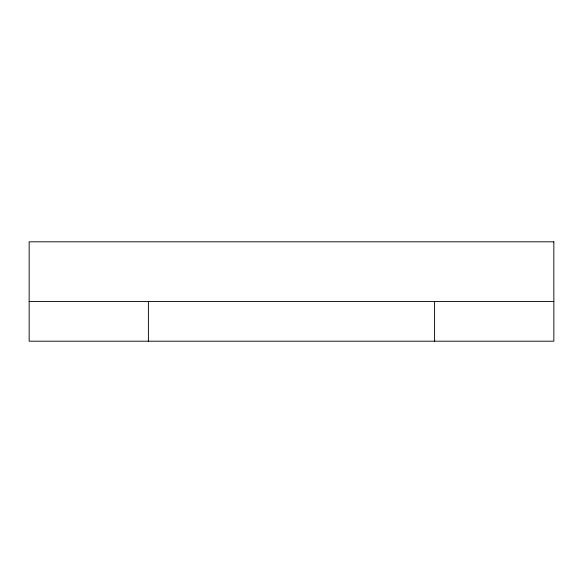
<?xml version="1.0" encoding="UTF-8"?>
<svg xmlns="http://www.w3.org/2000/svg" width="583" height="583" viewBox="0 0 583 583"><rect width="100%" height="100%" fill="white"/><g stroke="black" fill="none" stroke-linecap="round" stroke-linejoin="round"><path stroke-width="0.87" d="M29.15 301.44L553.843 301.44M434.597 301.44L434.597 341.186M148.403 301.44L148.403 341.186M553.85 241.814L29.15 241.814L29.157 341.186L553.85 341.186L553.843 241.814"/></g></svg>
